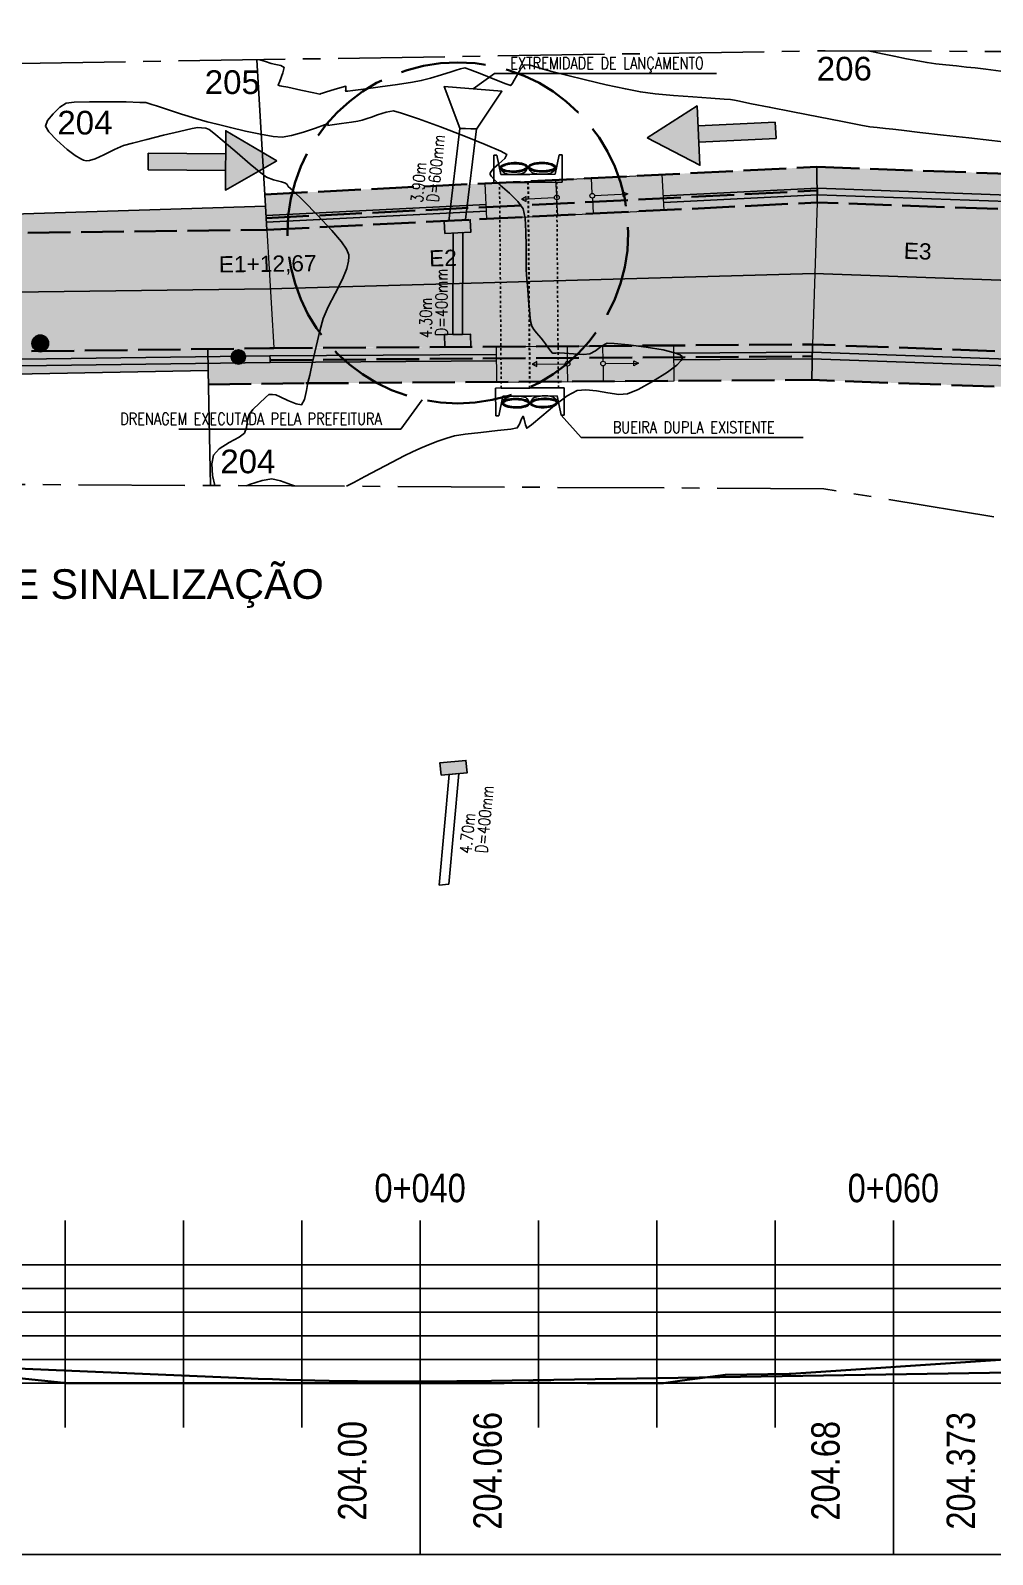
# Model space of a CAD drawing. Header units: feet. Extents: x 203667 to 205527, y 9204857 to 9205156.
# Drawn here: x 204193.7 to 204234.3, y 9204952.3 to 9205016.6 of the extents above; entities that cross this region are included whole.
import ezdxf
from ezdxf.enums import TextEntityAlignment as Align

# ---------------------------------------------------------------- set-up
doc = ezdxf.new("R2010")
doc.units = ezdxf.units.FT
doc.header["$LTSCALE"] = 0.3
doc.header["$MEASUREMENT"] = 0
for name, pattern in [('ACAD_ISO02W100', [15, 12, -3]), ('CENTER2', [1.125, 0.75, -0.125, 0.125, -0.125]), ('CONTINUO', [0]), ('DASHED2', [0.375, 0.25, -0.125])]:
    doc.linetypes.add(name, pattern=pattern)
for name, color, linetype in [('_EIXO PROJETADO', 2, 'Continuous'), ('C-ROAD-CNTR-N', 92, 'Continuous'), ('C-ROAD-PROF-GRID-MAJR', 8, 'Continuous'), ('C-ROAD-PROF-GRID-MINR', 8, 'Continuous'), ('C-ROAD-PROF-TEXT', 7, 'Continuous'), ('C-ROAD-PROF-TICK', 7, 'Continuous'), ('C-ROAD-PROF-TTLB', 5, 'Continuous'), ('C1-HM-CURVA_INTERMEDIARIA', 3, 'Continuous'), ('C1-HM-CURVA_MESTRA', 5, 'Continuous'), ('CALÇADA', 3, 'Continuous'), ('Calçada Projetada', 20, 'Continuous'), ('Edificação Existente', 1, 'Continuous'), ('Estacas', 7, 'CONTINUO'), ('F-HZ-ESTACA', 98, 'Continuous'), ('L-tree', 102, 'Continuous'), ('LISTAGEM_TEXTO', 7, 'Continuous'), ('Pavimento projetado', 51, 'Continuous'), ('Poste e Rede Elétrica', 6, 'Continuous'), ('PS_IND_COMPRIMENTO', 7, 'Continuous'), ('PS_IND_DIAMETRO', 7, 'Continuous'), ('PS_IND_FLUXO', 3, 'Continuous'), ('PS_PONTOS_IDENTIFICACAO_LIN', 7, 'Continuous'), ('PS_PONTOS_IDENTIFICACAO_TXT', 7, 'Continuous'), ('SINALIZACAO', 1, 'Continuous'), ('TUBO_DE_CONCRETO', 7, 'Continuous')]:
    doc.layers.add(name, color=color, linetype=linetype)
for name, color, linetype, lineweight in [('Alvenaria de 1 Vez', 6, 'ACAD_ISO02W100', 35), ('C-ROAD-PROF', 1, 'Continuous', 35), ('Conal - cotas', 7, 'Continuous', 25), ('Cotas Acessibilidade', 5, 'Continuous', 25), ('Cotas Calçadas', 7, 'Continuous', 25), ('EDIF', 7, 'Continuous', 0), ('Greide', 174, 'Continuous', 30), ('MEIO FIO PROJETADO', 7, 'ACAD_ISO02W100', 35), ('PENA015', 1, 'Continuous', 15)]:
    doc.layers.add(name, color=color, linetype=linetype, lineweight=lineweight)
doc.styles.add('Arial', font='arial.ttf')
doc.styles.add('Roman', font='arial.ttf', dxfattribs={"height": 2})
doc.styles.add('ROMANS', font='romans', dxfattribs={"height": 0.2})
doc.styles.add('TARCISIO', font='swissci.ttf')

# ---------------------------------------------------------------- blocks, each defined once
blk = doc.blocks.new('r150')
at = {"linetype": 'Continuous'}
h = blk.add_hatch(color=4, dxfattribs=at)
h.dxf.hatch_style = 1
edge = h.paths.add_edge_path()
edge.add_arc((0, 0.907), 0.1, 180, 270, ccw=False)
edge.add_line((-0.1, 0.907), (-1.3, 0.907))
edge.add_line((-1.3, 0.907), (-1.3, 0.807))
edge.add_line((-1.3, 0.807), (-1.5, 0.907))
edge.add_line((-1.5, 0.907), (-1.3, 1.007))
edge.add_line((-1.3, 1.007), (-1.3, 0.907))
edge.add_line((-1.3, 0.907), (-0.1, 0.907))
edge.add_arc((0, 0.907), 0.1, 90, 180, ccw=False)
edge.add_line((0, 1.007), (0, 1.65))
edge.add_line((0, 1.65), (-3, 1.65))
edge.add_line((-3, 1.65), (-3, 0.15))
edge.add_line((-3, 0.15), (0, 0.15))
edge.add_line((0, 0.15), (0, 0.807))
edge = h.paths.add_edge_path()
edge.add_arc((1.5, 0.907), 0.1, 180, 270, ccw=False)
edge.add_arc((1.5, 0.907), 0.1, 90, 180, ccw=False)
edge.add_line((1.5, 1.007), (1.5, 1.65))
edge.add_line((1.5, 1.65), (0, 1.65))
edge.add_line((0, 1.65), (0, 1.007))
edge.add_arc((0, 0.907), 0.1, 0, 90, ccw=False)
edge.add_arc((0, 0.907), 0.1, -90, 0, ccw=False)
edge.add_line((0, 0.807), (0, 0.15))
edge.add_line((0, 0.15), (1.5, 0.15))
edge.add_line((1.5, 0.15), (1.5, 0.807))
edge = h.paths.add_edge_path()
edge.add_line((4.5, 1.65), (1.5, 1.65))
edge.add_line((1.5, 1.65), (1.5, 1.007))
edge.add_arc((1.5, 0.907), 0.1, 0, 90, ccw=False)
edge.add_line((1.6, 0.907), (2.8, 0.907))
edge.add_line((2.8, 0.907), (2.8, 1.007))
edge.add_line((2.8, 1.007), (3, 0.907))
edge.add_line((3, 0.907), (2.8, 0.807))
edge.add_line((2.8, 0.807), (2.8, 0.907))
edge.add_line((2.8, 0.907), (1.6, 0.907))
edge.add_arc((1.5, 0.907), 0.1, -90, 0, ccw=False)
edge.add_line((1.5, 0.807), (1.5, 0.15))
edge.add_line((1.5, 0.15), (4.5, 0.15))
edge.add_line((4.5, 0.15), (4.5, 1.65))
at = {"layer": 'PENA015', "color": 7}
for points in [[(-3, 0.15), (-3, 1.65)], [(-3, 1.65), (4.5, 1.65)], [(0, 1.007), (0, 1.65)], [(1.5, 1.007), (1.5, 1.65)], [(4.5, 0.15), (4.5, 1.65)], [(-1.3, 1.007), (-1.5, 0.907), (-1.3, 0.807)], [(-1.5, 0.907), (-0.1, 0.907)], [(-1.3, 0.807), (-1.3, 1.007)], [(0, 0.15), (0, 0.807)], [(1.5, 0.807), (1.5, 0.15)], [(1.6, 0.907), (3, 0.907)], [(2.8, 0.807), (2.8, 1.007)], [(2.8, 1.007), (3, 0.907), (2.8, 0.807)], [(-3, 0.15), (4.5, 0.15)]]:
    blk.add_lwpolyline(points, dxfattribs=at)
for centre in [(0, 0.907), (1.5, 0.907)]:
    blk.add_circle(centre, 0.1, dxfattribs=at)
blk = doc.blocks.new('A$C0B4D12F7')
at = {"layer": 'SINALIZACAO'}
h = blk.add_hatch(color=4, dxfattribs=at)
h.dxf.hatch_style = 1
h.paths.add_polyline_path([(3.391, 0), (5.645, 1.302), (3.391, 2.603)])
h = blk.add_hatch(color=4, dxfattribs=at)
h.dxf.hatch_style = 1
h.paths.add_polyline_path([(3.391, 1.591), (0, 1.591), (0, 0.867), (3.391, 0.867)])
at = {"layer": 'SINALIZACAO', "color": 4}
for p, q in [((3.391, 1.591), (0, 1.591)), ((0, 0.867), (0, 1.591)), ((3.391, 0.867), (0, 0.867))]:
    blk.add_line(p, q, dxfattribs=at)
blk.add_lwpolyline([(5.645, 1.302), (3.391, 2.603), (3.391, 0)], close=True, dxfattribs=at)
blk = doc.blocks.new('A$C5D4F0289')
at = {"linetype": 'ByBlock'}
for p, q in [((1.156, 2.653), (1.156, 1.453)), ((1.156, 0.238), (1.156, 1.438))]:
    blk.add_line(p, q, dxfattribs=at)
at = {"layer": 'CALÇADA'}
for p, q in [((0, 2.765), (0, 2.891)), ((0, 2.891), (1.159, 2.891)), ((0.819, 2.595), (0, 2.765)), ((0.819, 1.374), (0.819, 2.595)), ((1.159, 2.891), (1.159, 1.453)), ((11, 2.891), (9.841, 2.891)), ((9.841, 2.891), (9.841, 1.453)), ((10.181, 2.595), (11, 2.765)), ((10.181, 1.374), (10.181, 2.595)), ((11, 2.765), (11, 2.891)), ((0.819, 1.388), (0.819, 0.295)), ((1.159, 0), (1.159, 1.438)), ((9.841, 0), (9.841, 1.438)), ((10.181, 1.388), (10.181, 0.295)), ((0.819, 0.295), (0, 0.125)), ((0, 0.125), (0, 0)), ((0, 0), (1.159, 0)), ((11, 0), (9.841, 0)), ((10.181, 0.295), (11, 0.125)), ((11, 0.125), (11, 0))]:
    blk.add_line(p, q, dxfattribs=at)
at = {"layer": 'Conal - cotas', "color": 5}
for p, q in [((1.145, 1.445), (1.173, 2.653)), ((9.855, 1.445), (9.827, 2.653)), ((1.145, 1.445), (1.173, 0.238)), ((9.855, 1.445), (9.827, 0.238))]:
    blk.add_line(p, q, dxfattribs=at)
at = {"layer": 'Conal - cotas', "color": 5, "linetype": 'DASHED2'}
for p, q in [((1.156, 2.653), (9.844, 2.653)), ((1.156, 1.453), (9.844, 1.453)), ((1.156, 1.438), (9.844, 1.438)), ((1.156, 0.238), (9.844, 0.238))]:
    blk.add_line(p, q, dxfattribs=at)
at = {"layer": 'Conal - cotas', "color": 5, "extrusion": (0, 0, -1)}
for centre, major_axis in [((0.521, 2.038), (-0.013, -0.579)), ((10.479, 0.853), (0.013, 0.579))]:
    blk.add_ellipse(centre, major_axis=major_axis, ratio=0.348611, dxfattribs=at)
at = {"layer": 'Conal - cotas', "color": 5}
for centre, major_axis in [((10.479, 2.038), (0.013, -0.579)), ((0.521, 0.853), (-0.013, 0.579))]:
    blk.add_ellipse(centre, major_axis=major_axis, ratio=0.348611, dxfattribs=at)
for points, knots in [([(0.636, 2.586), (0.78, 2.436), (0.796, 2.365), (0.821, 2.188), (0.824, 2.077), (0.812, 1.862), (0.796, 1.758), (0.754, 1.607), (0.733, 1.553), (0.527, 1.461)], [3.876326, 3.876326, 3.876326, 3.876326, 4.28402, 4.28402, 4.812775, 4.812775, 5.341477, 5.341477, 5.695684, 5.695684, 5.695684, 5.695684]), ([(10.364, 2.586), (10.22, 2.436), (10.204, 2.365), (10.179, 2.188), (10.176, 2.077), (10.188, 1.862), (10.204, 1.758), (10.246, 1.607), (10.267, 1.553), (10.473, 1.461)], [3.876326, 3.876326, 3.876326, 3.876326, 4.28402, 4.28402, 4.812775, 4.812775, 5.341477, 5.341477, 5.695684, 5.695684, 5.695684, 5.695684]), ([(0.509, 1.508), (0.504, 1.508), (0.497, 1.509), (0.477, 1.525), (0.464, 1.54), (0.427, 1.604), (0.404, 1.672), (0.374, 1.836), (0.366, 1.933), (0.369, 2.156), (0.387, 2.282), (0.434, 2.445), (0.459, 2.498), (0.497, 2.551), (0.512, 2.562), (0.531, 2.57), (0.534, 2.57), (0.552, 2.562), (0.565, 2.552), (0.594, 2.51), (0.609, 2.48), (0.651, 2.361), (0.67, 2.243), (0.677, 1.994), (0.666, 1.863), (0.623, 1.672), (0.596, 1.603), (0.553, 1.535), (0.537, 1.519), (0.518, 1.508), (0.513, 1.508), (0.509, 1.508)], [0, 0, 0, 0, 0.258164, 0.258164, 0.516328, 0.516328, 1.032787, 1.032787, 1.549246, 1.549246, 2.222363, 2.222363, 2.677575, 2.677575, 2.980939, 2.980939, 3.284302, 3.284302, 3.587666, 3.587666, 3.89103, 3.89103, 4.563254, 4.563254, 5.235478, 5.235478, 5.759275, 5.759275, 6.075575, 6.075575, 6.283185, 6.283185, 6.283185, 6.283185]), ([(10.491, 1.508), (10.496, 1.508), (10.503, 1.509), (10.523, 1.525), (10.536, 1.54), (10.573, 1.604), (10.596, 1.672), (10.626, 1.836), (10.634, 1.933), (10.631, 2.156), (10.613, 2.282), (10.566, 2.445), (10.541, 2.498), (10.503, 2.551), (10.488, 2.562), (10.469, 2.57), (10.466, 2.57), (10.448, 2.562), (10.435, 2.552), (10.406, 2.51), (10.391, 2.48), (10.349, 2.361), (10.33, 2.243), (10.323, 1.994), (10.334, 1.863), (10.377, 1.672), (10.404, 1.603), (10.447, 1.535), (10.463, 1.519), (10.482, 1.508), (10.487, 1.508), (10.491, 1.508)], [0, 0, 0, 0, 0.258164, 0.258164, 0.516328, 0.516328, 1.032787, 1.032787, 1.549246, 1.549246, 2.222363, 2.222363, 2.677575, 2.677575, 2.980939, 2.980939, 3.284302, 3.284302, 3.587666, 3.587666, 3.89103, 3.89103, 4.563254, 4.563254, 5.235478, 5.235478, 5.759275, 5.759275, 6.075575, 6.075575, 6.283185, 6.283185, 6.283185, 6.283185]), ([(0.509, 1.383), (0.504, 1.383), (0.497, 1.381), (0.477, 1.365), (0.464, 1.351), (0.427, 1.287), (0.404, 1.219), (0.374, 1.054), (0.366, 0.958), (0.369, 0.735), (0.387, 0.608), (0.434, 0.445), (0.459, 0.393), (0.497, 0.34), (0.512, 0.329), (0.531, 0.321), (0.534, 0.321), (0.552, 0.328), (0.565, 0.339), (0.594, 0.38), (0.609, 0.41), (0.651, 0.53), (0.67, 0.648), (0.677, 0.897), (0.666, 1.028), (0.623, 1.219), (0.596, 1.288), (0.553, 1.356), (0.537, 1.372), (0.518, 1.382), (0.513, 1.383), (0.509, 1.383)], [0, 0, 0, 0, 0.258164, 0.258164, 0.516328, 0.516328, 1.032787, 1.032787, 1.549246, 1.549246, 2.222363, 2.222363, 2.677575, 2.677575, 2.980939, 2.980939, 3.284302, 3.284302, 3.587666, 3.587666, 3.89103, 3.89103, 4.563254, 4.563254, 5.235478, 5.235478, 5.759275, 5.759275, 6.075575, 6.075575, 6.283185, 6.283185, 6.283185, 6.283185]), ([(0.636, 0.304), (0.78, 0.454), (0.796, 0.526), (0.821, 0.703), (0.824, 0.813), (0.812, 1.028), (0.796, 1.133), (0.754, 1.284), (0.733, 1.338), (0.527, 1.43)], [3.876326, 3.876326, 3.876326, 3.876326, 4.28402, 4.28402, 4.812775, 4.812775, 5.341477, 5.341477, 5.695684, 5.695684, 5.695684, 5.695684]), ([(10.364, 0.304), (10.22, 0.454), (10.204, 0.526), (10.179, 0.703), (10.176, 0.813), (10.188, 1.028), (10.204, 1.133), (10.246, 1.284), (10.267, 1.338), (10.473, 1.43)], [3.876326, 3.876326, 3.876326, 3.876326, 4.28402, 4.28402, 4.812775, 4.812775, 5.341477, 5.341477, 5.695684, 5.695684, 5.695684, 5.695684]), ([(10.491, 1.383), (10.496, 1.383), (10.503, 1.381), (10.523, 1.365), (10.536, 1.351), (10.573, 1.287), (10.596, 1.219), (10.626, 1.054), (10.634, 0.958), (10.631, 0.735), (10.613, 0.608), (10.566, 0.445), (10.541, 0.393), (10.503, 0.34), (10.488, 0.329), (10.469, 0.321), (10.466, 0.321), (10.448, 0.328), (10.435, 0.339), (10.406, 0.38), (10.391, 0.41), (10.349, 0.53), (10.33, 0.648), (10.323, 0.897), (10.334, 1.028), (10.377, 1.219), (10.404, 1.288), (10.447, 1.356), (10.463, 1.372), (10.482, 1.382), (10.487, 1.383), (10.491, 1.383)], [0, 0, 0, 0, 0.258164, 0.258164, 0.516328, 0.516328, 1.032787, 1.032787, 1.549246, 1.549246, 2.222363, 2.222363, 2.677575, 2.677575, 2.980939, 2.980939, 3.284302, 3.284302, 3.587666, 3.587666, 3.89103, 3.89103, 4.563254, 4.563254, 5.235478, 5.235478, 5.759275, 5.759275, 6.075575, 6.075575, 6.283185, 6.283185, 6.283185, 6.283185])]:
    blk.add_open_spline(points, degree=3, knots=knots, dxfattribs=at)

msp = doc.modelspace()

# ---------------------------------------------------------------- hatches: boundary and pattern name
at = {"layer": 'Calçada Projetada'}
h = msp.add_hatch(color=256, dxfattribs=at)
h.dxf.hatch_style = 1
h.paths.add_polyline_path([(204226.901, 9205009.384), (204226.89, 9205010.885), (204203.552, 9205009.725), (204203.581, 9205009.221), (204203.642, 9205008.228)])
h = msp.add_hatch(color=256, dxfattribs=at)
h.dxf.hatch_style = 1
h.paths.add_polyline_path([(204263.999, 9205008.333), (204264.007, 9205009.833), (204254.806, 9205009.881), (204226.89, 9205010.885), (204226.901, 9205009.384), (204254.775, 9205008.381)])
h = msp.add_hatch(color=256, dxfattribs=at)
h.dxf.hatch_style = 1
h.paths.add_polyline_path([(204203.642, 9205008.228), (204203.581, 9205009.221), (204172.429, 9205008.244), (204172.453, 9205007.837)])
h = msp.add_hatch(color=256, dxfattribs=at)
h.dxf.hatch_style = 1
h.paths.add_polyline_path([(204201.165, 9205002.293), (204201.153, 9205003.196), (204194.206, 9205003.109, -0.084425), (204194.091, 9205003.082, -0.108658), (204193.942, 9205003.106), (204181.797, 9205002.954), (204181.81, 9205001.924)])
h = msp.add_hatch(color=256, dxfattribs=at)
h.dxf.hatch_style = 1
h.paths.add_polyline_path([(204226.684, 9205001.887), (204226.706, 9205003.387), (204203.777, 9205003.229), (204201.153, 9205003.196), (204201.165, 9205002.293), (204201.176, 9205001.696), (204205.294, 9205001.748)])
h = msp.add_hatch(color=256, dxfattribs=at)
h.dxf.hatch_style = 1
h.paths.add_polyline_path([(204254.621, 9205000.882), (204257.385, 9205000.868), (204257.379, 9205000.966, 0.395079), (204255.89, 9205002.376), (204255.791, 9205002.376), (204254.606, 9205002.382), (204254.606, 9205002.384), (204226.706, 9205003.387), (204226.684, 9205001.887)])
at = {"layer": 'Greide'}
h = msp.add_hatch(color=256, dxfattribs=at)
h.dxf.hatch_style = 1
h.paths.add_polyline_path([(204211.14, 9205008.6), (204211.167, 9205008.071), (204212.265, 9205008.126), (204212.239, 9205008.655)])
h = msp.add_hatch(color=256, dxfattribs=at)
h.dxf.hatch_style = 1
h.paths.add_polyline_path([(204211.156, 9205003.81), (204211.16, 9205003.28), (204212.26, 9205003.287), (204212.256, 9205003.817)])
h = msp.add_hatch(color=256, dxfattribs=at)
h.dxf.hatch_style = 1
h.paths.add_polyline_path([(204210.962, 9204985.72), (204211.011, 9204985.193), (204212.106, 9204985.295), (204212.057, 9204985.823)])
at = {"layer": 'L-tree', "linetype": 'Continuous'}
h = msp.add_hatch(color=256, dxfattribs=at)
h.dxf.hatch_style = 1
h.paths.add_polyline_path([(204194.049, 9205003.784, 1), (204194.091, 9205003.082, 1)])
at = {"layer": 'Pavimento projetado', "lineweight": 20}
h = msp.add_hatch(color=256, dxfattribs=at)
h.dxf.hatch_style = 1
h.paths.add_polyline_path([(204205.278, 9205003.247), (204226.704, 9205003.387), (204226.938, 9205003.378), (204226.899, 9205009.384), (204203.64, 9205008.227), (204171.046, 9205007.819), (204171.123, 9205005.32), (204171.201, 9205002.821)])
h = msp.add_hatch(color=256, dxfattribs=at)
h.dxf.hatch_style = 1
h.paths.add_polyline_path([(204306.784, 9205002.109), (204315.768, 9205002.118), (204315.728, 9205008.079), (204254.773, 9205008.381), (204226.899, 9205009.384), (204226.938, 9205003.378), (204254.606, 9205002.382), (204255.89, 9205002.376), (204261.703, 9205002.345), (204268.238, 9205002.347)])
at = {"layer": 'Poste e Rede Elétrica', "linetype": 'ByBlock'}
h = msp.add_hatch(color=256, dxfattribs=at)
h.dxf.hatch_style = 1
h.paths.add_polyline_path([(204202.426, 9205003.161, 1), (204202.462, 9205002.56, 1)])

# ---------------------------------------------------------------- linework, layer by layer
at = {"layer": '_EIXO PROJETADO', "linetype": 'CENTER2', "ltscale": 20}
msp.add_lwpolyline([(204356.771, 9204996.586), (204318.552, 9204996.909), (204298.75, 9204996.135), (204275.762, 9204996.333), (204241.027, 9204995.003), (204227.182, 9204997.294), (204166.207, 9204997.614), (204166.169, 9205014.832), (204227.242, 9205015.79), (204311.988, 9205015.456), (204355.115, 9205016.648), (204356.771, 9204996.586)], dxfattribs=at)
at = {"layer": 'Alvenaria de 1 Vez', "ltscale": 0.5}
for p, q in [((204203.567, 9205009.726), (204226.89, 9205010.885)), ((204226.89, 9205010.885), (204254.875, 9205009.879)), ((204205.294, 9205001.748), (204226.684, 9205001.887)), ((204201.176, 9205001.696), (204205.294, 9205001.748))]:
    msp.add_line(p, q, dxfattribs=at)
msp.add_lwpolyline([(204255.882, 9205000.876), (204254.621, 9205000.882), (204226.684, 9205001.887)], dxfattribs=at)
at = {"layer": 'C-ROAD-CNTR-N', "color": 98, "linetype": 'Continuous', "lineweight": -3, "flags": 128}
msp.add_lwpolyline([(204171.125, 9205005.32), (204203.792, 9205005.741), (204226.775, 9205006.386), (204254.714, 9205005.382), (204306.264, 9205005.112), (204315.742, 9205005.099, 0.001872), (204315.754, 9205005.099), (204351.986, 9205005.32)], format="xyb", dxfattribs=at)
at = {"layer": 'C-ROAD-PROF', "color": 5, "linetype": 'Continuous', "lineweight": 35, "flags": 128}
msp.add_lwpolyline([(204186.131, 9204960.429), (204202.68, 9204959.731), (204203.279, 9204959.707), (204203.879, 9204959.685), (204204.478, 9204959.665), (204205.078, 9204959.648), (204205.677, 9204959.632), (204206.276, 9204959.619), (204206.876, 9204959.608), (204207.475, 9204959.599), (204208.075, 9204959.592), (204208.674, 9204959.588), (204209.274, 9204959.585), (204209.873, 9204959.585), (204210.473, 9204959.587), (204211.072, 9204959.591), (204211.671, 9204959.598), (204212.271, 9204959.606), (204272.769, 9204960.577)], dxfattribs=at)
at = {"layer": 'C-ROAD-PROF', "color": 1, "linetype": 'Continuous', "lineweight": 35, "flags": 128}
msp.add_lwpolyline([(204191.954, 9204959.863), (204195.07, 9204959.529), (204195.112, 9204959.525), (204195.15, 9204959.525), (204195.186, 9204959.525), (204195.203, 9204959.525), (204195.219, 9204959.525), (204195.239, 9204959.525), (204196.164, 9204959.525), (204197.347, 9204959.526), (204197.354, 9204959.526), (204197.38, 9204959.526), (204197.544, 9204959.526), (204197.558, 9204959.526), (204197.624, 9204959.526), (204198.427, 9204959.526), (204198.592, 9204959.526), (204198.598, 9204959.526), (204198.744, 9204959.526), (204198.88, 9204959.526), (204198.936, 9204959.526), (204199.471, 9204959.525), (204202.682, 9204959.523), (204202.728, 9204959.523), (204202.792, 9204959.523), (204202.877, 9204959.523), (204204.503, 9204959.521), (204204.558, 9204959.521), (204204.681, 9204959.521), (204205.159, 9204959.521), (204205.68, 9204959.52), (204206.045, 9204959.52), (204206.063, 9204959.52), (204206.723, 9204959.52), (204206.788, 9204959.52), (204207.931, 9204959.52), (204208.411, 9204959.52), (204213.672, 9204959.52), (204214.699, 9204959.528), (204215.453, 9204959.531), (204215.503, 9204959.53), (204215.51, 9204959.53), (204215.641, 9204959.53), (204217.176, 9204959.526), (204217.196, 9204959.526), (204217.223, 9204959.526), (204217.244, 9204959.526), (204217.271, 9204959.526), (204217.325, 9204959.526), (204217.387, 9204959.525), (204217.489, 9204959.525), (204217.6, 9204959.525), (204217.905, 9204959.525), (204218.075, 9204959.525), (204218.239, 9204959.524), (204218.465, 9204959.524), (204218.683, 9204959.524), (204219.307, 9204959.523), (204219.553, 9204959.523), (204219.753, 9204959.523), (204219.9, 9204959.523), (204220.037, 9204959.523), (204220.116, 9204959.523), (204220.193, 9204959.523), (204220.27, 9204959.523), (204220.3, 9204959.523), (204220.332, 9204959.523), (204220.366, 9204959.523), (204220.376, 9204959.523), (204220.388, 9204959.523), (204220.394, 9204959.523), (204220.4, 9204959.523), (204220.408, 9204959.525), (204221.2, 9204959.633), (204223.028, 9204959.875), (204225.722, 9204959.911), (204225.762, 9204959.914), (204225.785, 9204959.915), (204234.647, 9204960.505)], dxfattribs=at)
msp.add_lwpolyline([(204191.954, 9204959.863), (204195.07, 9204959.529), (204195.112, 9204959.525), (204195.15, 9204959.525), (204195.186, 9204959.525), (204195.203, 9204959.525), (204195.219, 9204959.525), (204195.239, 9204959.525), (204196.164, 9204959.525), (204197.347, 9204959.526), (204197.354, 9204959.526), (204197.38, 9204959.526), (204197.544, 9204959.526), (204197.558, 9204959.526), (204197.624, 9204959.526), (204198.427, 9204959.526), (204198.592, 9204959.526), (204198.598, 9204959.526), (204198.744, 9204959.526), (204198.88, 9204959.526), (204198.936, 9204959.526), (204199.471, 9204959.525), (204202.682, 9204959.523), (204202.728, 9204959.523), (204202.792, 9204959.523), (204202.877, 9204959.523), (204204.503, 9204959.521), (204204.558, 9204959.521), (204204.681, 9204959.521), (204205.159, 9204959.521), (204205.68, 9204959.52), (204206.045, 9204959.52), (204206.063, 9204959.52), (204206.723, 9204959.52), (204206.788, 9204959.52), (204207.931, 9204959.52), (204208.411, 9204959.52), (204213.672, 9204959.52), (204214.699, 9204959.528), (204215.453, 9204959.531), (204215.503, 9204959.53), (204215.51, 9204959.53), (204215.641, 9204959.53), (204217.176, 9204959.526), (204217.196, 9204959.526), (204217.223, 9204959.526), (204217.244, 9204959.526), (204217.271, 9204959.526), (204217.325, 9204959.526), (204217.387, 9204959.525), (204217.489, 9204959.525), (204217.6, 9204959.525), (204217.905, 9204959.525), (204218.075, 9204959.525), (204218.239, 9204959.524), (204218.465, 9204959.524), (204218.683, 9204959.524), (204219.307, 9204959.523), (204219.553, 9204959.523), (204219.753, 9204959.523), (204219.9, 9204959.523), (204220.037, 9204959.523), (204220.116, 9204959.523), (204220.193, 9204959.523), (204220.27, 9204959.523), (204220.3, 9204959.523), (204220.332, 9204959.523), (204220.366, 9204959.523), (204220.376, 9204959.523), (204220.388, 9204959.523), (204220.394, 9204959.523), (204220.4, 9204959.523), (204220.408, 9204959.525), (204221.2, 9204959.633), (204223.028, 9204959.875), (204225.722, 9204959.911), (204225.762, 9204959.914), (204225.785, 9204959.915), (204234.647, 9204960.505)], dxfattribs=at)
at = {"layer": 'C-ROAD-PROF-GRID-MAJR', "color": 8, "linetype": 'Continuous', "lineweight": -3}
for p, q in [((204170.123, 9204964.52), (204350.123, 9204964.52)), ((204210.123, 9204959.52), (204210.123, 9204964.52)), ((204230.123, 9204959.52), (204230.123, 9204964.52)), ((204170.123, 9204963.52), (204350.123, 9204963.52)), ((204170.123, 9204962.52), (204350.123, 9204962.52)), ((204170.123, 9204961.52), (204350.123, 9204961.52)), ((204170.123, 9204960.52), (204350.123, 9204960.52)), ((204170.123, 9204959.52), (204350.123, 9204959.52))]:
    msp.add_line(p, q, dxfattribs=at)
at = {"layer": 'C-ROAD-PROF-GRID-MINR', "color": 8, "linetype": 'Continuous', "lineweight": -3}
for p, q in [((204195.123, 9204959.52), (204195.123, 9204964.52)), ((204200.123, 9204959.52), (204200.123, 9204964.52)), ((204205.123, 9204959.52), (204205.123, 9204964.52)), ((204215.123, 9204959.52), (204215.123, 9204964.52)), ((204220.123, 9204959.52), (204220.123, 9204964.52)), ((204225.123, 9204959.52), (204225.123, 9204964.52))]:
    msp.add_line(p, q, dxfattribs=at)
at = {"layer": 'C-ROAD-PROF-TEXT', "color": 7, "linetype": 'Continuous', "lineweight": -3}
for p, q in [((204195.123, 9204962.645), (204195.123, 9204966.395)), ((204200.123, 9204962.645), (204200.123, 9204966.395)), ((204205.123, 9204962.645), (204205.123, 9204966.395)), ((204210.123, 9204962.645), (204210.123, 9204966.395)), ((204215.123, 9204962.645), (204215.123, 9204966.395)), ((204220.123, 9204962.645), (204220.123, 9204966.395)), ((204225.123, 9204962.645), (204225.123, 9204966.395)), ((204230.123, 9204962.645), (204230.123, 9204966.395)), ((204195.123, 9204957.645), (204195.123, 9204961.395)), ((204200.123, 9204957.645), (204200.123, 9204961.395)), ((204205.123, 9204957.645), (204205.123, 9204961.395)), ((204210.123, 9204957.645), (204210.123, 9204961.395)), ((204215.123, 9204957.645), (204215.123, 9204961.395)), ((204220.123, 9204957.645), (204220.123, 9204961.395)), ((204225.123, 9204957.645), (204225.123, 9204961.395)), ((204230.123, 9204957.645), (204230.123, 9204961.395))]:
    msp.add_line(p, q, dxfattribs=at)
at = {"layer": 'C-ROAD-PROF-TICK', "color": 7, "linetype": 'Continuous', "lineweight": -3}
for p, q in [((204210.123, 9204952.283), (204210.123, 9204959.52)), ((204230.123, 9204952.283), (204230.123, 9204959.52))]:
    msp.add_line(p, q, dxfattribs=at)
at = {"layer": 'C-ROAD-PROF-TTLB', "color": 5, "linetype": 'Continuous', "lineweight": -3}
for p, q in [((204170.123, 9204964.52), (204350.123, 9204964.52)), ((204170.123, 9204959.52), (204350.123, 9204959.52))]:
    msp.add_line(p, q, dxfattribs=at)
msp.add_3dface([(204170.123, 9204952.283), (204350.123, 9204952.283), (204350.123, 9204959.52), (204170.123, 9204959.52)], dxfattribs=at)
at = {"layer": 'C1-HM-CURVA_INTERMEDIARIA', "linetype": 'Continuous', "lineweight": -3, "flags": 128}
for points, elevation in [([(204234.659, 9205014.936), (204234.038, 9205015.012), (204233.582, 9205015.066), (204233.215, 9205015.105), (204232.788, 9205015.149), (204232.342, 9205015.196), (204231.916, 9205015.245), (204231.55, 9205015.295), (204231.159, 9205015.362), (204230.674, 9205015.456), (204230.156, 9205015.56), (204229.668, 9205015.659), (204229.271, 9205015.739), (204229.053, 9205015.783)], 206), ([(204207.007, 9204997.4), (204207.065, 9204997.428), (204207.322, 9204997.561), (204207.781, 9204997.806), (204208.351, 9204998.111), (204208.938, 9204998.423), (204209.451, 9204998.69), (204209.796, 9204998.859), (204210.111, 9204998.996), (204210.481, 9204999.148), (204210.872, 9204999.298), (204211.248, 9204999.43), (204211.577, 9204999.526), (204212.03, 9204999.6), (204212.69, 9204999.675), (204213.388, 9204999.747), (204213.956, 9204999.811), (204214.225, 9204999.863), (204214.323, 9205000.024), (204214.406, 9205000.244), (204214.474, 9205000.353), (204214.525, 9205000.226), (204214.57, 9204999.992), (204214.632, 9204999.852), (204214.833, 9204999.994), (204215.265, 9205000.359), (204215.808, 9205000.813), (204216.344, 9205001.221), (204216.754, 9205001.448), (204217.122, 9205001.478), (204217.577, 9205001.424), (204218.06, 9205001.339), (204218.517, 9205001.281), (204218.89, 9205001.305), (204219.338, 9205001.489), (204219.95, 9205001.819), (204220.571, 9205002.211), (204220.967, 9205002.515), (204221.154, 9205002.708), (204221.207, 9205002.81), (204221.208, 9205002.852), (204221.192, 9205002.883), (204221.109, 9205002.946), (204220.872, 9205003.038), (204220.4, 9205003.154), (204219.669, 9205003.279), (204218.927, 9205003.376), (204218.327, 9205003.433), (204218.023, 9205003.441), (204217.79, 9205003.317), (204217.535, 9205003.119), (204217.301, 9205002.985), (204217.023, 9205002.967), (204216.61, 9205002.985), (204216.222, 9205003.013), (204216.02, 9205003.028), (204215.862, 9205003.016), (204215.715, 9205003.024), (204215.629, 9205003.117), (204215.518, 9205003.276), (204215.424, 9205003.412), (204215.336, 9205003.525), (204215.234, 9205003.654), (204215.145, 9205003.767), (204215.045, 9205003.883), (204214.926, 9205004.023), (204214.841, 9205004.154), (204214.8, 9205004.309), (204214.776, 9205004.5), (204214.758, 9205004.668), (204214.739, 9205004.868), (204214.707, 9205005.242), (204214.669, 9205005.704), (204214.633, 9205006.166), (204214.606, 9205006.538), (204214.598, 9205006.954), (204214.601, 9205007.529), (204214.595, 9205008.154), (204214.558, 9205008.721), (204214.471, 9205009.12), (204214.249, 9205009.431), (204213.895, 9205009.776), (204213.511, 9205010.113), (204213.254, 9205010.348), (204213.125, 9205010.488), (204213.082, 9205010.56), (204213.076, 9205010.588), (204213.081, 9205010.622), (204213.12, 9205010.698), (204213.236, 9205010.828), (204213.448, 9205011.016), (204213.698, 9205011.239), (204213.794, 9205011.404), (204213.529, 9205011.556), (204212.869, 9205011.839), (204211.967, 9205012.196), (204210.977, 9205012.572), (204210.05, 9205012.911), (204209.34, 9205013.157), (204209, 9205013.255), (204208.685, 9205013.201), (204208.327, 9205013.081), (204208.071, 9205012.989), (204207.886, 9205012.932), (204207.675, 9205012.866), (204207.489, 9205012.816), (204207.226, 9205012.774), (204206.801, 9205012.714), (204206.404, 9205012.661), (204206.228, 9205012.639), (204206.232, 9205012.723), (204206.079, 9205012.666), (204205.697, 9205012.527), (204205.198, 9205012.36), (204204.691, 9205012.215), (204204.288, 9205012.146), (204203.915, 9205012.175), (204203.375, 9205012.267), (204202.746, 9205012.399), (204202.108, 9205012.547), (204201.54, 9205012.685), (204201.122, 9205012.792), (204200.64, 9205012.929), (204200.039, 9205013.117), (204199.444, 9205013.308), (204198.982, 9205013.46), (204198.779, 9205013.527), (204198.654, 9205013.568), (204198.529, 9205013.603), (204198.28, 9205013.613), (204197.695, 9205013.628), (204196.931, 9205013.64), (204196.148, 9205013.641), (204195.504, 9205013.622), (204195.157, 9205013.575), (204194.898, 9205013.403), (204194.609, 9205013.133), (204194.378, 9205012.843), (204194.289, 9205012.608), (204194.43, 9205012.37), (204194.767, 9205012.011), (204195.201, 9205011.625), (204195.549, 9205011.362), (204195.778, 9205011.221), (204195.902, 9205011.167), (204195.953, 9205011.154), (204196.015, 9205011.148), (204196.155, 9205011.162), (204196.396, 9205011.234), (204196.752, 9205011.393), (204197.201, 9205011.622), (204197.589, 9205011.79), (204197.967, 9205011.894), (204198.573, 9205012.048), (204199.28, 9205012.221), (204199.959, 9205012.382), (204200.485, 9205012.502), (204200.731, 9205012.55), (204200.885, 9205012.543), (204201.061, 9205012.516), (204201.206, 9205012.471), (204201.411, 9205012.311), (204201.841, 9205011.947), (204202.387, 9205011.479), (204202.94, 9205011.007), (204203.39, 9205010.63), (204203.629, 9205010.448), (204203.921, 9205010.342), (204204.263, 9205010.251), (204204.439, 9205010.205), (204204.497, 9205010.137), (204204.551, 9205010.064), (204204.739, 9205009.888), (204205.196, 9205009.448), (204205.792, 9205008.852), (204206.396, 9205008.203), (204206.797, 9205007.716), (204207.006, 9205007.407), (204207.085, 9205007.239), (204207.104, 9205007.169), (204207.112, 9205007.088), (204207.101, 9205006.909), (204207.023, 9205006.602), (204206.837, 9205006.147), (204206.534, 9205005.546), (204206.235, 9205004.971), (204206.027, 9205004.483), (204205.88, 9205003.956), (204205.723, 9205003.3), (204205.574, 9205002.637), (204205.455, 9205002.089), (204205.384, 9205001.779), (204205.319, 9205001.442), (204205.238, 9205001.064), (204205.113, 9205000.842), (204204.886, 9205000.873), (204204.536, 9205001.018), (204204.203, 9205001.18), (204204.027, 9205001.262), (204203.877, 9205001.28), (204203.732, 9205001.27), (204203.59, 9205001.154), (204203.328, 9205000.909), (204203.059, 9205000.635), (204202.893, 9205000.431), (204202.823, 9205000.184), (204202.779, 9204999.882), (204202.702, 9204999.645), (204202.469, 9204999.477), (204202.055, 9204999.245), (204201.636, 9204998.981), (204201.384, 9204998.718), (204201.324, 9204998.349), (204201.351, 9204997.852), (204201.442, 9204997.429)], 204), ([(204202.782, 9204997.422), (204202.915, 9204997.47), (204203.452, 9204997.647), (204203.855, 9204997.714), (204204.228, 9204997.634), (204204.69, 9204997.464), (204204.811, 9204997.412)], 204)]:
    msp.add_lwpolyline(points, dxfattribs=dict(at, elevation=elevation))
at = {"layer": 'C1-HM-CURVA_MESTRA', "linetype": 'Continuous', "lineweight": -3, "elevation": 205, "flags": 128}
msp.add_lwpolyline([(204234.999, 9205011.918), (204234.284, 9205011.998), (204233.308, 9205012.108), (204232.237, 9205012.23), (204231.236, 9205012.344), (204230.47, 9205012.431), (204230.103, 9205012.473), (204229.79, 9205012.506), (204229.434, 9205012.544), (204229.122, 9205012.584), (204228.754, 9205012.652), (204227.98, 9205012.802), (204226.966, 9205013), (204225.877, 9205013.213), (204224.877, 9205013.41), (204224.13, 9205013.556), (204223.801, 9205013.621), (204223.621, 9205013.658), (204223.416, 9205013.7), (204223.235, 9205013.731), (204222.97, 9205013.752), (204222.404, 9205013.79), (204221.652, 9205013.843), (204220.829, 9205013.907), (204220.051, 9205013.979), (204219.432, 9205014.056), (204218.8, 9205014.177), (204217.987, 9205014.358), (204217.117, 9205014.565), (204216.311, 9205014.763), (204215.692, 9205014.918), (204215.383, 9205014.994), (204215.098, 9205015.082), (204214.775, 9205015.179), (204214.535, 9205015.191), (204214.36, 9205015.007), (204214.195, 9205014.721), (204214.104, 9205014.547), (204214.033, 9205014.422), (204213.954, 9205014.323), (204213.745, 9205014.395), (204213.28, 9205014.58), (204212.725, 9205014.803), (204212.247, 9205014.991), (204212.013, 9205015.072), (204211.831, 9205015.032), (204211.648, 9205014.968), (204211.432, 9205014.9), (204211.023, 9205014.77), (204210.558, 9205014.63), (204210.173, 9205014.529), (204209.798, 9205014.464), (204209.171, 9205014.37), (204208.432, 9205014.266), (204207.725, 9205014.17), (204207.279, 9205014.112), (204207.061, 9205014.087), (204206.989, 9205014.08), (204206.978, 9205014.08), (204206.975, 9205014.09), (204206.976, 9205014.131), (204206.987, 9205014.217), (204206.988, 9205014.293), (204206.829, 9205014.253), (204206.494, 9205014.153), (204206.159, 9205014.05), (204206.002, 9205014.001), (204205.941, 9205013.981), (204205.88, 9205013.965), (204205.626, 9205014.016), (204205.077, 9205014.131), (204204.527, 9205014.247), (204204.27, 9205014.301), (204204.192, 9205014.314), (204204.122, 9205014.332), (204204.195, 9205014.513), (204204.327, 9205014.855), (204204.371, 9205015.091), (204204.241, 9205015.165), (204204.023, 9205015.214), (204203.829, 9205015.255), (204203.581, 9205015.339), (204203.346, 9205015.415)], dxfattribs=at)
at = {"layer": 'Calçada Projetada'}
for p, q in [((204226.901, 9205009.384), (204226.89, 9205010.885)), ((204203.642, 9205008.228), (204203.581, 9205009.221)), ((204201.165, 9205002.293), (204201.153, 9205003.196)), ((204226.684, 9205001.887), (204226.706, 9205003.387))]:
    msp.add_line(p, q, dxfattribs=at)
at = {"layer": 'Cotas Acessibilidade', "color": 5}
for p, q in [((204220.403, 9205009.666, -0.002), (204226.918, 9205009.988, -0.002)), ((204220.417, 9205009.387, -0.002), (204226.92, 9205009.708, -0.002)), ((204226.918, 9205009.988, -0.002), (204244.989, 9205009.339, -0.002)), ((204226.918, 9205009.988, -0.002), (204226.919, 9205009.848, -0.002)), ((204226.92, 9205009.708, -0.002), (204226.919, 9205009.848, -0.002)), ((204226.92, 9205009.708, -0.002), (204244.979, 9205009.059, -0.002)), ((204203.611, 9205008.832), (204212.912, 9205009.294)), ((204203.625, 9205008.552), (204212.926, 9205009.014)), ((204203.778, 9205002.904, 0), (204181.801, 9205002.614, 0)), ((204203.781, 9205002.624, 0), (204181.805, 9205002.334, 0)), ((204213.352, 9205002.97, 0), (204203.778, 9205002.904, 0)), ((204203.778, 9205002.904, 0), (204203.78, 9205002.764, 0)), ((204203.781, 9205002.624, 0), (204203.78, 9205002.764, 0)), ((204213.354, 9205002.69, 0), (204203.781, 9205002.624, 0)), ((204226.691, 9205003.062, 0.002), (204220.852, 9205003.021, 0.002)), ((204226.687, 9205002.782, 0.002), (204220.854, 9205002.741, 0.002)), ((204226.687, 9205002.782, 0.002), (204226.689, 9205002.922, 0.002)), ((204244.73, 9205002.133, 0.002), (204226.687, 9205002.782, 0.002)), ((204226.691, 9205003.062, 0.002), (204226.689, 9205002.922, 0.002)), ((204244.74, 9205002.413, 0.002), (204226.691, 9205003.062, 0.002))]:
    msp.add_line(p, q, dxfattribs=at)
at = {"layer": 'Cotas Calçadas'}
for points in [[(204211.167, 9205008.071), (204212.265, 9205008.126), (204212.239, 9205008.655), (204211.14, 9205008.6)], [(204211.16, 9205003.28), (204212.26, 9205003.287), (204212.256, 9205003.817), (204211.156, 9205003.81)], [(204211.011, 9204985.193), (204212.106, 9204985.295), (204212.057, 9204985.823), (204210.962, 9204985.72)]]:
    msp.add_lwpolyline(points, close=True, dxfattribs=at)
at = {"layer": 'EDIF'}
for p in [(204203.581, 9205009.221), (204201.165, 9205002.293)]:
    msp.add_point(p, dxfattribs=at)
at = {"layer": 'Edificação Existente', "color": 1}
for points in [[(204172.04, 9205014.924), (204172.429, 9205008.244), (204203.581, 9205009.221), (204203.217, 9205015.413)], [(204172.04, 9205014.924), (204172.429, 9205008.244), (204203.581, 9205009.221), (204203.217, 9205015.413)], [(204181.894, 9204997.532), (204181.81, 9205001.924), (204201.165, 9205002.293), (204201.257, 9204997.43)]]:
    msp.add_lwpolyline(points, dxfattribs=at)
at = {"layer": 'L-tree', "linetype": 'Continuous'}
msp.add_circle((204194.07, 9205003.433), 0.351, dxfattribs=at)
at = {"layer": 'LISTAGEM_TEXTO'}
msp.add_lwpolyline([(204212.501, 9205012.478), (204213.583, 9205014.083), (204211.142, 9205014.287), (204211.802, 9205012.529)], close=True, dxfattribs=at)
at = {"layer": 'MEIO FIO PROJETADO', "ltscale": 0.5}
for p, q in [((204203.617, 9205008.727), (204226.876, 9205009.883)), ((204203.642, 9205008.228), (204226.901, 9205009.384)), ((204171.048, 9205007.819), (204203.642, 9205008.228)), ((204171.203, 9205002.821), (204203.944, 9205003.231)), ((204203.777, 9205003.229), (204226.706, 9205003.387)), ((204203.78, 9205002.729), (204226.71, 9205002.887))]:
    msp.add_line(p, q, dxfattribs=at)
msp.add_lwpolyline([(204314.265, 9205008.07), (204254.775, 9205008.381), (204226.901, 9205009.384)], dxfattribs=at)
msp.add_lwpolyline([(204257.614, 9204997.088), (204257.379, 9205000.966, 0.395079), (204255.89, 9205002.376), (204254.652, 9205002.382), (204226.706, 9205003.387)], format="xyb", dxfattribs=at)
at = {"layer": 'MEIO FIO PROJETADO', "color": 5}
msp.add_circle((204211.716, 9205008.098), 7.202, dxfattribs=at)
at = {"layer": 'Pavimento projetado', "lineweight": 20}
for p, q in [((204226.901, 9205009.384), (204226.706, 9205003.387)), ((204203.642, 9205008.228), (204203.944, 9205003.239))]:
    msp.add_line(p, q, dxfattribs=at)
at = {"layer": 'Poste e Rede Elétrica', "linetype": 'ByBlock'}
msp.add_circle((204202.444, 9205002.861), 0.301, dxfattribs=at)
at = {"layer": 'PS_IND_FLUXO', "linetype": 'ByBlock', "lineweight": 25}
for points in [[(204211.956, 9205010.717, 0, 0, 0), (204211.999, 9205011.113, 0.5, 0, 0), (204212.107, 9205012.107, 0, 0, 0)], [(204212.284, 9205004.799, 0, 0, 0), (204212.317, 9205006.271, 0.5, 0, 0), (204212.34, 9205007.27, 0, 0, 0)], [(204210.595, 9204981.7, 0, 0, 0), (204210.753, 9204983.164, 0.5, 0, 0), (204210.86, 9204984.158, 0, 0, 0)]]:
    msp.add_lwpolyline(points, format="xyseb", dxfattribs=at)
at = {"layer": 'PS_PONTOS_IDENTIFICACAO_LIN', "linetype": 'Continuous', "lineweight": 25}
for points in [[(204212.363, 9205014.185), (204213.271, 9205014.834), (204222.655, 9205014.834)], [(204216.087, 9205000.401), (204216.931, 9204999.459), (204226.315, 9204999.459)]]:
    msp.add_lwpolyline(points, dxfattribs=at)
at = {"layer": 'PS_PONTOS_IDENTIFICACAO_LIN', "color": 5, "linetype": 'Continuous', "lineweight": 25}
msp.add_lwpolyline([(204210.212, 9205001.055), (204209.306, 9204999.816), (204199.921, 9204999.816)], dxfattribs=at)
at = {"layer": 'TUBO_DE_CONCRETO', "color": 3, "linetype": 'ByBlock', "lineweight": 25}
msp.add_lwpolyline([(204212.042, 9205008.661), (204212.501, 9205012.493), (204211.802, 9205012.514), (204211.337, 9205008.595)], close=True, dxfattribs=at)
at = {"layer": 'TUBO_DE_CONCRETO', "color": 4, "linetype": 'ByBlock', "lineweight": 25}
for points in [[(204211.522, 9205008.089), (204211.505, 9205003.812), (204211.908, 9205003.815), (204211.925, 9205008.109)], [(204211.357, 9204985.225), (204210.929, 9204980.552), (204211.332, 9204980.597), (204211.76, 9204985.263)]]:
    msp.add_lwpolyline(points, close=True, dxfattribs=at)

# ---------------------------------------------------------------- block references
at = {"layer": 'CALÇADA', "rotation": 90.46910246464117}
msp.add_blockref('A$C5D4F0289', (204216.213, 9205000.402), dxfattribs=at)
at = {"layer": 'Estacas'}
for p, xscale, yscale, zscale, rotation in [((204225.094, 9205013.613, 0), 0.9639661851663491, 0.9639661851663491, 0.9639661851663491, 182.6430712241071), ((204198.622, 9205009.926, 0), 0.9639661851663489, 0.9639661851663489, 0.9639661851663489, 359.6279584683776)]:
    msp.add_blockref('A$C0B4D12F7', p, dxfattribs=dict(at, xscale=xscale, yscale=yscale, zscale=zscale, rotation=rotation))
at = {"layer": 'SINALIZACAO', "extrusion": (3.00669e-10, -6.04864e-09, 1), "rotation": 2.845752573149448}
msp.add_blockref('r150', (204215.946, 9205008.689, 0.001), dxfattribs=at)
at = {"layer": 'SINALIZACAO', "extrusion": (4.19689e-11, -6.05595e-09, 1), "rotation": 0.3947684172330878}
msp.add_blockref('r150', (204216.361, 9205001.665, 0.001), dxfattribs=at)

# ---------------------------------------------------------------- texts
at = {"linetype": 'Continuous', "style": 'Roman'}
msp.add_text('PLANTA BAIXA - ROTAS ACESSIVEIS E SINALIZAÇÃO', height=1.25, dxfattribs=at).set_placement((204161.514, 9204992.644))
at = {"layer": 'C-ROAD-PROF-TEXT', "color": 7, "linetype": 'Continuous', "lineweight": -3, "char_height": 1.2, "attachment_point": 8, "line_spacing_factor": 1.2, "style": 'TARCISIO'}
for s, insert in [('0+040', (204210.123, 9204967.145)), ('0+060', (204230.123, 9204967.145))]:
    msp.add_mtext(s, dxfattribs=dict(at, insert=insert))
at = {"layer": 'C-ROAD-PROF-TEXT', "color": 5, "linetype": 'Continuous', "lineweight": -3, "char_height": 1.2, "attachment_point": 2, "rotation": 90, "style": 'TARCISIO'}
for s, insert in [('204.066', (204212.373, 9204955.819)), ('204.373', (204232.373, 9204955.819))]:
    msp.add_mtext(s, dxfattribs=dict(at, insert=insert))
at = {"layer": 'C-ROAD-PROF-TEXT', "color": 1, "linetype": 'Continuous', "lineweight": -3, "char_height": 1.2, "attachment_point": 8, "rotation": 90, "style": 'TARCISIO'}
for s, insert in [('204.00', (204207.873, 9204955.819)), ('204.68', (204227.873, 9204955.819))]:
    msp.add_mtext(s, dxfattribs=dict(at, insert=insert))
at = {"layer": 'C1-HM-CURVA_INTERMEDIARIA', "linetype": 'Continuous', "lineweight": -3, "style": 'Arial'}
for s, p in [('206', (204226.886, 9205014.535)), ('204', (204194.791, 9205012.255, 412)), ('204', (204201.678, 9204997.946, 412))]:
    msp.add_text(s, height=1, dxfattribs=at).set_placement(p)
at = {"layer": 'C1-HM-CURVA_MESTRA', "linetype": 'Continuous', "lineweight": -3, "style": 'Arial'}
msp.add_text('205', height=1, dxfattribs=at).set_placement((204201.02, 9205013.965))
at = {"layer": 'F-HZ-ESTACA', "color": 98, "linetype": 'Continuous', "lineweight": -3, "char_height": 0.6858, "attachment_point": 8, "style": 'Arial'}
for s, insert, rotation in [('{\\fArial|b0|i0|c0|p2;E3}', (204231.138, 9205006.977), 357.94089), ('E1+12,67', (204203.686, 9205006.326), 0.73818), ('{\\fArial|b0|i0|c0|p2;E2}', (204211.099, 9205006.694), 1.60734)]:
    msp.add_mtext(s, dxfattribs=dict(at, insert=insert, rotation=rotation))
at = {"layer": 'PS_IND_COMPRIMENTO', "linetype": 'ByBlock', "lineweight": 25, "style": 'ROMANS', "width": 0.8}
for s, rotation, p in [('3.90m', 84.49529, (204210.06, 9205010.236)), ('4.30m', 89.87449, (204210.363, 9205004.512)), ('4.70m', 84.49529, (204212.124, 9204982.746))]:
    msp.add_text(s, height=0.5, rotation=rotation, dxfattribs=at).set_placement(p, align=Align.MIDDLE_CENTER)
at = {"layer": 'PS_IND_DIAMETRO', "linetype": 'ByBlock', "lineweight": 25, "style": 'ROMANS', "width": 0.8}
for s, rotation, p in [('D=600mm', 84.49529, (204210.784, 9205010.828)), ('D=400mm', 89.87449, (204211.028, 9205005.169)), ('D=400mm', 84.49529, (204212.847, 9204983.338))]:
    msp.add_text(s, height=0.5, rotation=rotation, dxfattribs=at).set_placement(p, align=Align.MIDDLE_CENTER)
at = {"layer": 'PS_PONTOS_IDENTIFICACAO_TXT', "linetype": 'ByBlock', "lineweight": 25, "style": 'ROMANS', "width": 0.8}
for s, p in [('EXTREMIDADE DE LANÇAMENTO', (204218.025, 9205015.015)), ('BUEIRA DUPLA EXISTENTE', (204221.684, 9204999.64))]:
    msp.add_text(s, height=0.5, dxfattribs=at).set_placement(p, align=Align.CENTER)
at = {"layer": 'PS_PONTOS_IDENTIFICACAO_TXT', "color": 5, "linetype": 'ByBlock', "lineweight": 25, "style": 'ROMANS', "width": 0.8}
msp.add_text('DRENAGEM EXECUTADA PELA PREFEITURA', height=0.5, dxfattribs=at).set_placement((204202.975, 9204999.997), align=Align.CENTER)

doc.saveas('drawing.dxf')
